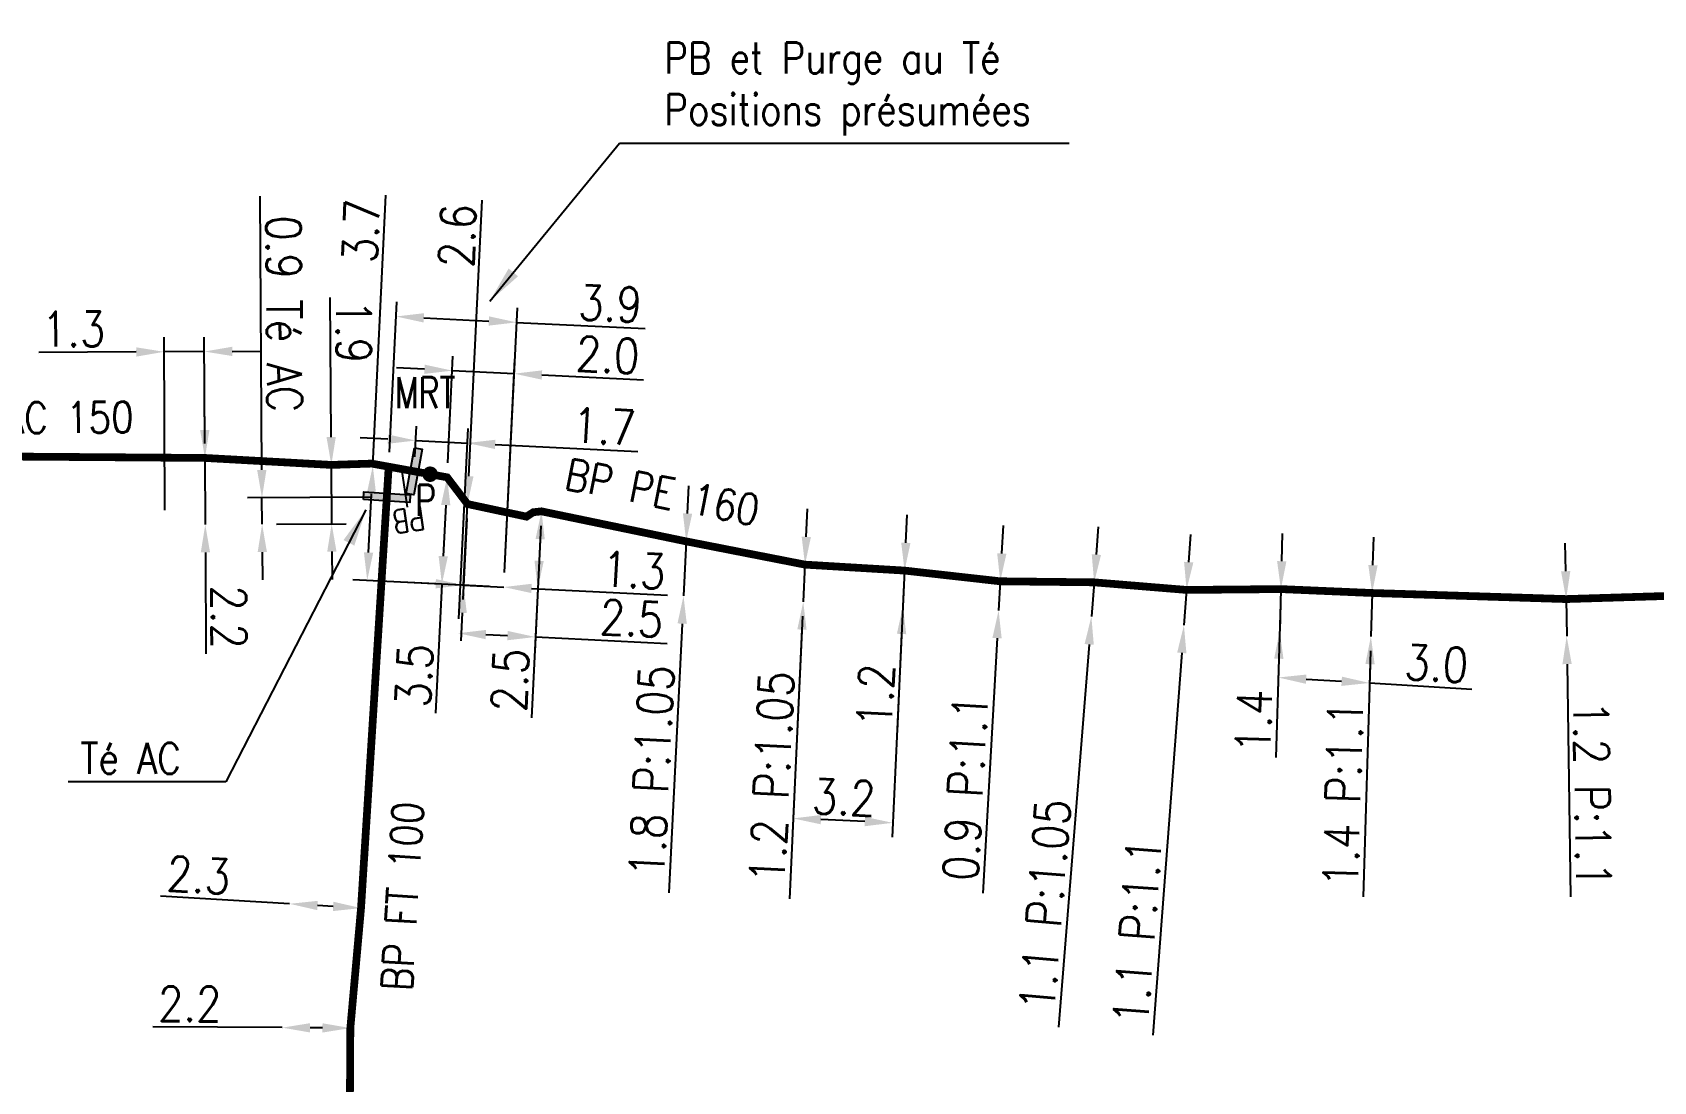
# Model space of a CAD drawing. Header units: millimetres. Extents: x 185000 to 186000, y 127990 to 129010.
# Drawn here: x 185139 to 185191.4, y 128191.5 to 128225.4 of the extents above; entities that cross this region are included whole.
import ezdxf
from ezdxf.enums import TextEntityAlignment as Align

# ---------------------------------------------------------------- set-up
doc = ezdxf.new("R2010")
doc.units = ezdxf.units.MM
doc.header["$PDMODE"] = 34
for name, pattern in [('L_25_AP', [2000, 1000, 1000]), ('L_25_FT', [2000, 1000, 1000]), ('L_25_PE', [2000, 1000, 1000])]:
    doc.linetypes.add(name, pattern=pattern)
doc.layers.get('0').update_dxf_attribs({"linetype": 'CONTINUOUS'})
doc.layers.get('DEFPOINTS').update_dxf_attribs({"linetype": 'CONTINUOUS'})
for name, color, linetype in [('L_150', 1, 'CONTINUOUS'), ('L_300', 7, 'CONTINUOUS'), ('L_340', 7, 'CONTINUOUS')]:
    doc.layers.add(name, color=color, linetype=linetype)
doc.styles.add('G_ROMANS', font='ROMANS.SHX', dxfattribs={"width": 0.75})
doc.styles.get("Standard").update_dxf_attribs({"font": 'romans.shx', "width": 0.85})
doc.dimstyles.get("Standard").update_dxf_attribs({"dimtxt": 1.5, "dimasz": 1.2, "dimexe": 0.625, "dimexo": 0.625, "dimgap": 0.25, "dimtad": 1, "dimdec": 1, "dimzin": 0, "dimdsep": 46, "dimtxsty": 'Standard', "dimcen": -0.5, "dimadec": 0, "dimazin": 0, "dimtfac": 1, "dimtdec": 1, "dimtmove": 0, "dimatfit": 3, "dimfxl": 0, "dimtolj": 1, "dimtzin": 0, "dimarcsym": 0})

# ---------------------------------------------------------------- blocks, each defined once
blk = doc.blocks.new('*D2163')
at = {"layer": 'DEFPOINTS', "color": 0, "linetype": 'Continuous', "transparency": 16777216}
for p in [(185147.07, 128193.249), (185147.07, 128193.249), (185149.27, 128193.236)]:
    blk.add_point(p, dxfattribs=at)
at = {"layer": 'L_150', "color": 0, "linetype": 'Continuous', "lineweight": -2, "transparency": 16777216}
for p, q in [((185147.07, 128193.249), (185142.891, 128193.273)), ((185148.37, 128193.241), (185147.97, 128193.244))]:
    blk.add_line(p, q, dxfattribs=at)
at = {"layer": 'L_150', "color": 0, "linetype": 'Continuous', "transparency": 16777216}
for points in [[(185147.971, 128193.394), (185147.969, 128193.094), (185147.07, 128193.249)], [(185148.371, 128193.391), (185148.369, 128193.091), (185149.27, 128193.236)]]:
    blk.add_solid(points, dxfattribs=at)
at = {"layer": 'L_150', "color": 0, "linetype": 'Continuous', "transparency": 16777216, "insert": (185144.085, 128194.016), "char_height": 1.125, "attachment_point": 5, "rotation": 359.6677}
blk.add_mtext('\\A1;2.2', dxfattribs=at)
blk = doc.blocks.new('*D2164')
at = {"layer": 'DEFPOINTS', "color": 0, "linetype": 'Continuous', "transparency": 16777216}
for p in [(185147.309, 128197.247), (185147.309, 128197.247), (185149.615, 128197.109)]:
    blk.add_point(p, dxfattribs=at)
at = {"layer": 'L_150', "color": 0, "linetype": 'Continuous', "lineweight": -2, "transparency": 16777216}
for p, q in [((185147.309, 128197.247), (185143.138, 128197.496)), ((185148.716, 128197.163), (185148.207, 128197.193))]:
    blk.add_line(p, q, dxfattribs=at)
at = {"layer": 'L_150', "color": 0, "linetype": 'Continuous', "transparency": 16777216}
for points in [[(185148.216, 128197.343), (185148.198, 128197.044), (185147.309, 128197.247)], [(185148.725, 128197.313), (185148.708, 128197.013), (185149.615, 128197.109)]]:
    blk.add_solid(points, dxfattribs=at)
at = {"layer": 'L_150', "color": 0, "linetype": 'Continuous', "transparency": 16777216, "insert": (185144.37, 128198.174), "char_height": 1.125, "attachment_point": 5, "rotation": 356.5774}
blk.add_mtext('\\A1;2.3', dxfattribs=at)
blk = doc.blocks.new('*D2191')
at = {"layer": 'DEFPOINTS', "color": 0, "linetype": 'Continuous', "transparency": 16777216}
for p in [(185143.257, 128215.068), (185144.574, 128211.641), (185143.285, 128209.483)]:
    blk.add_point(p, dxfattribs=at)
at = {"layer": 'L_150', "color": 0, "linetype": 'Continuous', "lineweight": -2, "transparency": 16777216}
for p, q in [((185143.283, 128209.952), (185143.254, 128215.537)), ((185144.572, 128212.109), (185144.554, 128215.545)), ((185142.357, 128215.062), (185139.215, 128215.043)), ((185144.556, 128215.076), (185143.257, 128215.068)), ((185145.456, 128215.081), (185146.356, 128215.087))]:
    blk.add_line(p, q, dxfattribs=at)
at = {"layer": 'L_150', "color": 0, "linetype": 'Continuous', "transparency": 16777216}
for points in [[(185142.356, 128215.212), (185142.357, 128214.912), (185143.257, 128215.068)], [(185145.456, 128215.231), (185145.457, 128214.931), (185144.556, 128215.076)]]:
    blk.add_solid(points, dxfattribs=at)
at = {"layer": 'L_150', "color": 0, "linetype": 'Continuous', "transparency": 16777216, "insert": (185140.331, 128215.8), "char_height": 1.125, "attachment_point": 5, "rotation": 0.3516}
blk.add_mtext('\\A1;1.3', dxfattribs=at)
blk = doc.blocks.new('*D2192')
at = {"layer": 'DEFPOINTS', "color": 0, "linetype": 'Continuous', "transparency": 16777216}
for p in [(185144.574, 128211.641), (185144.585, 128209.491), (185144.585, 128209.491)]:
    blk.add_point(p, dxfattribs=at)
at = {"layer": 'L_150', "color": 0, "linetype": 'Continuous', "lineweight": -2, "transparency": 16777216}
for p, q in [((185144.569, 128212.541), (185144.565, 128213.441)), ((185144.574, 128211.641), (185144.585, 128209.491)), ((185144.59, 128208.591), (185144.607, 128205.312))]:
    blk.add_line(p, q, dxfattribs=at)
at = {"layer": 'L_150', "color": 0, "linetype": 'Continuous', "transparency": 16777216}
for points in [[(185144.719, 128212.542), (185144.419, 128212.54), (185144.574, 128211.641)], [(185144.74, 128208.592), (185144.44, 128208.59), (185144.585, 128209.491)]]:
    blk.add_solid(points, dxfattribs=at)
at = {"layer": 'L_150', "color": 0, "linetype": 'Continuous', "transparency": 16777216, "insert": (185145.35, 128206.505), "char_height": 1.125, "attachment_point": 5, "rotation": 270.2938}
blk.add_mtext('\\A1;2.2', dxfattribs=at)
blk = doc.blocks.new('*D2194')
at = {"layer": 'DEFPOINTS', "color": 0, "linetype": 'Continuous', "transparency": 16777216}
for p in [(185148.656, 128211.416), (185146.421, 128209.502), (185148.667, 128209.516)]:
    blk.add_point(p, dxfattribs=at)
at = {"layer": 'L_150', "color": 0, "linetype": 'Continuous', "lineweight": -2, "transparency": 16777216}
for p, q in [((185148.65, 128212.316), (185148.622, 128216.816)), ((185148.667, 128209.516), (185148.656, 128211.416)), ((185146.89, 128209.505), (185149.136, 128209.519)), ((185148.673, 128208.616), (185148.678, 128207.716))]:
    blk.add_line(p, q, dxfattribs=at)
at = {"layer": 'L_150', "color": 0, "linetype": 'Continuous', "transparency": 16777216}
for points in [[(185148.8, 128212.317), (185148.5, 128212.315), (185148.656, 128211.416)], [(185148.823, 128208.617), (185148.523, 128208.615), (185148.667, 128209.516)]]:
    blk.add_solid(points, dxfattribs=at)
at = {"layer": 'L_150', "color": 0, "linetype": 'Continuous', "transparency": 16777216, "insert": (185149.379, 128215.722), "char_height": 1.125, "attachment_point": 5, "rotation": 270.3516}
blk.add_mtext('\\A1;1.9', dxfattribs=at)
blk = doc.blocks.new('*D2195')
at = {"layer": 'DEFPOINTS', "color": 0, "linetype": 'Continuous', "transparency": 16777216}
for p in [(185153.053, 128210.153), (185154.223, 128207.473), (185154.223, 128207.473)]:
    blk.add_point(p, dxfattribs=at)
at = {"layer": 'L_150', "color": 0, "linetype": 'Continuous', "lineweight": -2, "transparency": 16777216}
for p, q in [((185153.03, 128209.685), (185152.902, 128207.068)), ((185152.026, 128207.58), (185151.127, 128207.624)), ((185152.925, 128207.536), (185154.223, 128207.473)), ((185155.122, 128207.429), (185159.51, 128207.215))]:
    blk.add_line(p, q, dxfattribs=at)
at = {"layer": 'L_150', "color": 0, "linetype": 'Continuous', "transparency": 16777216}
for points in [[(185152.033, 128207.73), (185152.019, 128207.43), (185152.925, 128207.536)], [(185155.13, 128207.579), (185155.115, 128207.279), (185154.223, 128207.473)]]:
    blk.add_solid(points, dxfattribs=at)
at = {"layer": 'L_150', "color": 0, "linetype": 'Continuous', "transparency": 16777216, "insert": (185158.427, 128208.019), "char_height": 1.125, "attachment_point": 5, "rotation": 357.2097}
blk.add_mtext('\\A1;1.3', dxfattribs=at)
blk = doc.blocks.new('*D2196')
at = {"layer": 'DEFPOINTS', "color": 0, "linetype": 'Continuous', "transparency": 16777216}
for p in [(185153.053, 128210.153), (185152.925, 128207.536), (185154.223, 128207.473)]:
    blk.add_point(p, dxfattribs=at)
at = {"layer": 'L_150', "color": 0, "linetype": 'Continuous', "lineweight": -2, "transparency": 16777216}
for p, q in [((185153.096, 128211.052), (185153.531, 128219.966)), ((185152.925, 128207.536), (185153.053, 128210.153)), ((185153.755, 128207.496), (185152.457, 128207.559)), ((185152.881, 128206.637), (185152.837, 128205.739))]:
    blk.add_line(p, q, dxfattribs=at)
at = {"layer": 'L_150', "color": 0, "linetype": 'Continuous', "transparency": 16777216}
for points in [[(185152.947, 128211.06), (185153.246, 128211.045), (185153.053, 128210.153)], [(185152.731, 128206.645), (185153.031, 128206.63), (185152.925, 128207.536)]]:
    blk.add_solid(points, dxfattribs=at)
at = {"layer": 'L_150', "color": 0, "linetype": 'Continuous', "transparency": 16777216, "insert": (185152.724, 128218.815), "char_height": 1.125, "attachment_point": 5, "rotation": 87.2097}
blk.add_mtext('\\A1;2.6', dxfattribs=at)
blk = doc.blocks.new('*D2197')
at = {"layer": 'DEFPOINTS', "color": 0, "linetype": 'Continuous', "transparency": 16777216}
for p in [(185155.443, 128209.917), (185152.749, 128205.983), (185152.749, 128205.983)]:
    blk.add_point(p, dxfattribs=at)
at = {"layer": 'L_150', "color": 0, "linetype": 'Continuous', "lineweight": -2, "transparency": 16777216}
for p, q in [((185155.421, 128209.448), (185155.223, 128205.393)), ((185153.648, 128205.939), (185154.347, 128205.905)), ((185155.246, 128205.861), (185159.503, 128205.654))]:
    blk.add_line(p, q, dxfattribs=at)
at = {"layer": 'L_150', "color": 0, "linetype": 'Continuous', "transparency": 16777216}
for points in [[(185153.655, 128206.089), (185153.64, 128205.789), (185152.749, 128205.983)], [(185154.354, 128206.055), (185154.34, 128205.755), (185155.246, 128205.861)]]:
    blk.add_solid(points, dxfattribs=at)
at = {"layer": 'L_150', "color": 0, "linetype": 'Continuous', "transparency": 16777216, "insert": (185158.351, 128206.461), "char_height": 1.125, "attachment_point": 5, "rotation": 357.2097}
blk.add_mtext('\\A1;2.5', dxfattribs=at)
blk = doc.blocks.new('*D2198')
at = {"layer": 'DEFPOINTS', "color": 0, "linetype": 'Continuous', "transparency": 16777216}
for p in [(185155.443, 128209.917), (185155.322, 128207.42), (185155.322, 128207.42)]:
    blk.add_point(p, dxfattribs=at)
at = {"layer": 'L_150', "color": 0, "linetype": 'Continuous', "lineweight": -2, "transparency": 16777216}
for p, q in [((185155.4, 128209.018), (185155.366, 128208.319)), ((185155.322, 128207.42), (185155.118, 128203.246))]:
    blk.add_line(p, q, dxfattribs=at)
at = {"layer": 'L_150', "color": 0, "linetype": 'Continuous', "transparency": 16777216}
for points in [[(185155.25, 128209.025), (185155.549, 128209.01), (185155.443, 128209.917)], [(185155.216, 128208.326), (185155.515, 128208.311), (185155.322, 128207.42)]]:
    blk.add_solid(points, dxfattribs=at)
at = {"layer": 'L_150', "color": 0, "linetype": 'Continuous', "transparency": 16777216, "insert": (185154.427, 128204.47), "char_height": 1.125, "attachment_point": 5, "rotation": 87.2097}
blk.add_mtext('\\A1;2.5', dxfattribs=at)
blk = doc.blocks.new('*D2199')
at = {"layer": 'DEFPOINTS', "color": 0, "linetype": 'Continuous', "transparency": 16777216}
for p in [(185160.114, 128208.948), (185160.028, 128207.19), (185160.028, 128207.19)]:
    blk.add_point(p, dxfattribs=at)
at = {"layer": 'L_150', "color": 0, "linetype": 'Continuous', "lineweight": -2, "transparency": 16777216}
for p, q in [((185160.159, 128209.847), (185160.203, 128210.746)), ((185160.114, 128208.948), (185160.028, 128207.19)), ((185159.984, 128206.291), (185159.556, 128197.604))]:
    blk.add_line(p, q, dxfattribs=at)
at = {"layer": 'L_150', "color": 0, "linetype": 'Continuous', "transparency": 16777216}
for points in [[(185160.009, 128209.854), (185160.308, 128209.84), (185160.114, 128208.948)], [(185159.834, 128206.299), (185160.134, 128206.284), (185160.028, 128207.19)]]:
    blk.add_solid(points, dxfattribs=at)
at = {"layer": 'L_150', "color": 0, "linetype": 'Continuous', "transparency": 16777216, "insert": (185158.999, 128201.535), "char_height": 1.125, "attachment_point": 5, "rotation": 87.1834}
blk.add_mtext('\\A1;1.8 P:1.05', dxfattribs=at)
blk = doc.blocks.new('*D2200')
at = {"layer": 'DEFPOINTS', "color": 0, "linetype": 'Continuous', "transparency": 16777216}
for p in [(185154.559, 128214.362), (185152.394, 128211.016), (185154.223, 128207.473)]:
    blk.add_point(p, dxfattribs=at)
at = {"layer": 'L_150', "color": 0, "linetype": 'Continuous', "lineweight": -2, "transparency": 16777216}
for p, q in [((185152.417, 128211.485), (185152.584, 128214.928)), ((185154.246, 128207.941), (185154.582, 128214.831)), ((185151.663, 128214.504), (185150.764, 128214.547)), ((185152.562, 128214.46), (185154.559, 128214.362)), ((185155.458, 128214.319), (185158.733, 128214.159))]:
    blk.add_line(p, q, dxfattribs=at)
at = {"layer": 'L_150', "color": 0, "linetype": 'Continuous', "transparency": 16777216}
for points in [[(185151.67, 128214.653), (185151.655, 128214.354), (185152.562, 128214.46)], [(185155.465, 128214.468), (185155.451, 128214.169), (185154.559, 128214.362)]]:
    blk.add_solid(points, dxfattribs=at)
at = {"layer": 'L_150', "color": 0, "linetype": 'Continuous', "transparency": 16777216, "insert": (185157.581, 128214.966), "char_height": 1.125, "attachment_point": 5, "rotation": 357.2097}
blk.add_mtext('\\A1;2.0', dxfattribs=at)
blk = doc.blocks.new('*D2201')
at = {"layer": 'DEFPOINTS', "color": 0, "linetype": 'Continuous', "transparency": 16777216}
for p in [(185152.394, 128211.016), (185152.226, 128207.57), (185154.223, 128207.473)]:
    blk.add_point(p, dxfattribs=at)
at = {"layer": 'L_150', "color": 0, "linetype": 'Continuous', "lineweight": -2, "transparency": 16777216}
for p, q in [((185152.35, 128210.117), (185152.27, 128208.469)), ((185153.755, 128207.496), (185151.758, 128207.593)), ((185152.226, 128207.57), (185152.022, 128203.397))]:
    blk.add_line(p, q, dxfattribs=at)
at = {"layer": 'L_150', "color": 0, "linetype": 'Continuous', "transparency": 16777216}
for points in [[(185152.2, 128210.125), (185152.5, 128210.11), (185152.394, 128211.016)], [(185152.12, 128208.477), (185152.419, 128208.462), (185152.226, 128207.57)]]:
    blk.add_solid(points, dxfattribs=at)
at = {"layer": 'L_150', "color": 0, "linetype": 'Continuous', "transparency": 16777216, "insert": (185151.331, 128204.621), "char_height": 1.125, "attachment_point": 5, "rotation": 87.2097}
blk.add_mtext('\\A1;3.5', dxfattribs=at)
blk = doc.blocks.new('*D2202')
at = {"layer": 'DEFPOINTS', "color": 0, "linetype": 'Continuous', "transparency": 16777216}
for p in [(185154.64, 128216.018), (185150.508, 128211.359), (185154.223, 128207.473)]:
    blk.add_point(p, dxfattribs=at)
at = {"layer": 'L_150', "color": 0, "linetype": 'Continuous', "lineweight": -2, "transparency": 16777216}
for p, q in [((185150.531, 128211.827), (185150.767, 128216.676)), ((185154.246, 128207.941), (185154.663, 128216.486)), ((185151.643, 128216.164), (185153.741, 128216.062)), ((185154.64, 128216.018), (185158.791, 128215.816))]:
    blk.add_line(p, q, dxfattribs=at)
at = {"layer": 'L_150', "color": 0, "linetype": 'Continuous', "transparency": 16777216}
for points in [[(185151.651, 128216.314), (185151.636, 128216.014), (185150.745, 128216.208)], [(185153.748, 128216.212), (185153.734, 128215.912), (185154.64, 128216.018)]]:
    blk.add_solid(points, dxfattribs=at)
at = {"layer": 'L_150', "color": 0, "linetype": 'Continuous', "transparency": 16777216, "insert": (185157.662, 128216.622), "char_height": 1.125, "attachment_point": 5, "rotation": 357.2097}
blk.add_mtext('\\A1;3.9', dxfattribs=at)
blk = doc.blocks.new('*D2203')
at = {"layer": 'DEFPOINTS', "color": 0, "linetype": 'Continuous', "transparency": 16777216}
for p in [(185150.508, 128211.359), (185149.814, 128207.688), (185154.223, 128207.473)]:
    blk.add_point(p, dxfattribs=at)
at = {"layer": 'L_150', "color": 0, "linetype": 'Continuous', "lineweight": -2, "transparency": 16777216}
for p, q in [((185149.995, 128211.384), (185150.42, 128220.119)), ((185150.04, 128211.381), (185149.526, 128211.406)), ((185149.858, 128208.587), (185149.951, 128210.485)), ((185153.755, 128207.496), (185149.346, 128207.711))]:
    blk.add_line(p, q, dxfattribs=at)
at = {"layer": 'L_150', "color": 0, "linetype": 'Continuous', "transparency": 16777216}
for points in [[(185149.801, 128210.492), (185150.101, 128210.477), (185149.995, 128211.384)], [(185149.708, 128208.594), (185150.008, 128208.58), (185149.814, 128207.688)]]:
    blk.add_solid(points, dxfattribs=at)
at = {"layer": 'L_150', "color": 0, "linetype": 'Continuous', "transparency": 16777216, "insert": (185149.613, 128218.967), "char_height": 1.125, "attachment_point": 5, "rotation": 87.2097}
blk.add_mtext('\\A1;3.7', dxfattribs=at)
blk = doc.blocks.new('*D2204')
at = {"layer": 'DEFPOINTS', "color": 0, "linetype": 'Continuous', "transparency": 16777216}
for p in [(185153.048, 128212.123), (185151.331, 128211.209), (185152.749, 128205.983)]:
    blk.add_point(p, dxfattribs=at)
at = {"layer": 'L_340', "color": 0, "linetype": 'Continuous', "lineweight": -2, "transparency": 16777216}
for p, q in [((185151.354, 128211.677), (185151.403, 128212.672)), ((185152.772, 128206.451), (185153.071, 128212.591)), ((185150.481, 128212.248), (185149.582, 128212.292)), ((185151.38, 128212.204), (185153.048, 128212.123)), ((185153.947, 128212.079), (185158.552, 128211.854))]:
    blk.add_line(p, q, dxfattribs=at)
at = {"layer": 'L_340', "color": 0, "linetype": 'Continuous', "transparency": 16777216}
for points in [[(185150.488, 128212.398), (185150.474, 128212.098), (185151.38, 128212.204)], [(185153.954, 128212.229), (185153.94, 128211.929), (185153.048, 128212.123)]]:
    blk.add_solid(points, dxfattribs=at)
at = {"layer": 'L_340', "color": 0, "linetype": 'Continuous', "transparency": 16777216, "insert": (185157.469, 128212.658), "char_height": 1.125, "attachment_point": 5, "rotation": 357.2097}
blk.add_mtext('\\A1;1.7', dxfattribs=at)
blk = doc.blocks.new('*D2205')
at = {"layer": 'DEFPOINTS', "color": 0, "linetype": 'Continuous', "transparency": 16777216}
for p in [(185150.447, 128210.377), (185146.421, 128209.502), (185146.421, 128209.502)]:
    blk.add_point(p, dxfattribs=at)
at = {"layer": 'L_340', "color": 0, "linetype": 'Continuous', "lineweight": -2, "transparency": 16777216}
for p, q in [((185146.41, 128211.252), (185146.356, 128220.097)), ((185149.978, 128210.374), (185145.947, 128210.349)), ((185146.421, 128209.502), (185146.416, 128210.352)), ((185146.427, 128208.602), (185146.432, 128207.702))]:
    blk.add_line(p, q, dxfattribs=at)
at = {"layer": 'L_340', "color": 0, "linetype": 'Continuous', "transparency": 16777216}
for points in [[(185146.56, 128211.253), (185146.26, 128211.251), (185146.416, 128210.352)], [(185146.577, 128208.603), (185146.277, 128208.601), (185146.421, 128209.502)]]:
    blk.add_solid(points, dxfattribs=at)
at = {"layer": 'L_340', "color": 0, "linetype": 'Continuous', "transparency": 16777216, "insert": (185147.13, 128216.294), "char_height": 1.125, "attachment_point": 5, "rotation": 270.3516}
blk.add_mtext('\\A1;0.9 Té AC', dxfattribs=at)
blk = doc.blocks.new('L_340_19')
at = {"linetype": 'Continuous'}
blk.add_hatch(color=0, dxfattribs=at).paths.add_polyline_path([(0.125, 0.75), (-0.125, 0.75), (-0.125, -0.75), (0.125, -0.75)])
at = {"color": 0, "linetype": 'Continuous'}
blk.add_lwpolyline([(-0.125, 0.75), (0.125, 0.75), (0.125, -0.75), (-0.125, -0.75)], close=True, dxfattribs=at)
at = {"color": 0, "linetype": 'Continuous', "width": 0.75}
for tag, height, flags, p in [('TR', 1, 8, (0, 1.981)), ('DEF_LEG', 1.2, 3, (0, -5)), ('DEF_COUP', 1.2, 3, (0, -7.5)), ('DEF_TYPE', 1.2, 3, (0, -10))]:
    blk.add_attdef(tag, text='', height=height, dxfattribs=dict(at, flags=flags)).set_placement(p, align=Align.MIDDLE)
blk = doc.blocks.new('L_340_17')
at = {"linetype": 'Continuous'}
blk.add_hatch(color=0, dxfattribs=at).paths.add_polyline_path([(0.125, 0.75), (-0.125, 0.75), (-0.125, -0.75), (0.125, -0.75)])
at = {"color": 0, "linetype": 'Continuous'}
blk.add_lwpolyline([(-0.125, 0.75), (0.125, 0.75), (0.125, -0.75), (-0.125, -0.75)], close=True, dxfattribs=at)
at = {"color": 0, "linetype": 'Continuous', "width": 0.75}
for tag, height, flags, p in [('MRT', 1, 8, (0, 1.884)), ('DEF_LEG', 1.2, 3, (0, -5)), ('DEF_COUP', 1.2, 3, (0, -7.5)), ('DEF_TYPE', 1.2, 3, (0, -10))]:
    blk.add_attdef(tag, text='', height=height, dxfattribs=dict(at, flags=flags)).set_placement(p, align=Align.MIDDLE)
blk = doc.blocks.new('*D2206')
at = {"layer": 'DEFPOINTS', "color": 0, "linetype": 'Continuous', "transparency": 16777216}
for p in [(185163.951, 128208.197), (185163.895, 128206.998), (185163.895, 128206.998)]:
    blk.add_point(p, dxfattribs=at)
at = {"layer": 'L_150', "color": 0, "linetype": 'Continuous', "lineweight": -2, "transparency": 16777216}
for p, q in [((185163.993, 128209.096), (185164.035, 128209.995)), ((185163.951, 128208.197), (185163.895, 128206.998)), ((185163.853, 128206.099), (185163.446, 128197.411))]:
    blk.add_line(p, q, dxfattribs=at)
at = {"layer": 'L_150', "color": 0, "linetype": 'Continuous', "transparency": 16777216}
for points in [[(185163.844, 128209.103), (185164.143, 128209.089), (185163.951, 128208.197)], [(185163.703, 128206.106), (185164.003, 128206.092), (185163.895, 128206.998)]]:
    blk.add_solid(points, dxfattribs=at)
at = {"layer": 'L_150', "color": 0, "linetype": 'Continuous', "transparency": 16777216, "insert": (185162.88, 128201.341), "char_height": 1.125, "attachment_point": 5, "rotation": 87.3196}
blk.add_mtext('\\A1;1.2 P:1.05', dxfattribs=at)
blk = doc.blocks.new('*D2207')
at = {"layer": 'DEFPOINTS', "color": 0, "linetype": 'Continuous', "transparency": 16777216}
for p in [(185167.166, 128208.005), (185163.895, 128206.998), (185163.568, 128200.004)]:
    blk.add_point(p, dxfattribs=at)
at = {"layer": 'L_150', "color": 0, "linetype": 'Continuous', "lineweight": -2, "transparency": 16777216}
for p, q in [((185167.144, 128207.537), (185166.763, 128199.394)), ((185163.873, 128206.53), (185163.546, 128199.535)), ((185165.886, 128199.902), (185164.467, 128199.964))]:
    blk.add_line(p, q, dxfattribs=at)
at = {"layer": 'L_150', "color": 0, "linetype": 'Continuous', "transparency": 16777216}
for points in [[(185164.473, 128200.114), (185164.46, 128199.814), (185163.568, 128200.004)], [(185165.892, 128200.052), (185165.879, 128199.752), (185166.785, 128199.862)]]:
    blk.add_solid(points, dxfattribs=at)
at = {"layer": 'L_150', "color": 0, "linetype": 'Continuous', "transparency": 16777216, "insert": (185165.209, 128200.682), "char_height": 1.125, "attachment_point": 5, "rotation": 357.4821}
blk.add_mtext('\\A1;3.2', dxfattribs=at)
blk = doc.blocks.new('*D2208')
at = {"layer": 'DEFPOINTS', "color": 0, "linetype": 'Continuous', "transparency": 16777216}
for p in [(185167.166, 128208.005), (185167.112, 128206.857), (185167.112, 128206.857)]:
    blk.add_point(p, dxfattribs=at)
at = {"layer": 'L_150', "color": 0, "linetype": 'Continuous', "lineweight": -2, "transparency": 16777216}
for p, q in [((185167.208, 128208.904), (185167.25, 128209.803)), ((185167.166, 128208.005), (185167.112, 128206.857)), ((185167.07, 128205.958), (185166.923, 128202.819))]:
    blk.add_line(p, q, dxfattribs=at)
at = {"layer": 'L_150', "color": 0, "linetype": 'Continuous', "transparency": 16777216}
for points in [[(185167.058, 128208.911), (185167.358, 128208.897), (185167.166, 128208.005)], [(185166.92, 128205.965), (185167.22, 128205.951), (185167.112, 128206.857)]]:
    blk.add_solid(points, dxfattribs=at)
at = {"layer": 'L_150', "color": 0, "linetype": 'Continuous', "transparency": 16777216, "insert": (185166.226, 128203.974), "char_height": 1.125, "attachment_point": 5, "rotation": 87.3196}
blk.add_mtext('\\A1;1.2', dxfattribs=at)
blk = doc.blocks.new('*D2209')
at = {"layer": 'DEFPOINTS', "color": 0, "linetype": 'Continuous', "transparency": 16777216}
for p in [(185170.256, 128207.659), (185170.203, 128206.721), (185170.203, 128206.721)]:
    blk.add_point(p, dxfattribs=at)
at = {"layer": 'L_150', "color": 0, "linetype": 'Continuous', "lineweight": -2, "transparency": 16777216}
for p, q in [((185170.306, 128208.558), (185170.356, 128209.457)), ((185170.256, 128207.659), (185170.203, 128206.721)), ((185170.153, 128205.822), (185169.695, 128197.588))]:
    blk.add_line(p, q, dxfattribs=at)
at = {"layer": 'L_150', "color": 0, "linetype": 'Continuous', "transparency": 16777216}
for points in [[(185170.156, 128208.566), (185170.456, 128208.55), (185170.256, 128207.659)], [(185170.004, 128205.831), (185170.303, 128205.814), (185170.203, 128206.721)]]:
    blk.add_solid(points, dxfattribs=at)
at = {"layer": 'L_150', "color": 0, "linetype": 'Continuous', "transparency": 16777216, "insert": (185169.133, 128200.999), "char_height": 1.125, "attachment_point": 5, "rotation": 86.8115}
blk.add_mtext('\\A1;0.9 P:1.1', dxfattribs=at)
blk = doc.blocks.new('*D2210')
at = {"layer": 'DEFPOINTS', "color": 0, "linetype": 'Continuous', "transparency": 16777216}
for p in [(185173.288, 128207.625), (185173.199, 128206.519), (185173.199, 128206.519)]:
    blk.add_point(p, dxfattribs=at)
at = {"layer": 'L_150', "color": 0, "linetype": 'Continuous', "lineweight": -2, "transparency": 16777216}
for p, q in [((185173.359, 128208.522), (185173.431, 128209.419)), ((185173.288, 128207.625), (185173.199, 128206.519)), ((185173.128, 128205.622), (185172.141, 128193.267))]:
    blk.add_line(p, q, dxfattribs=at)
at = {"layer": 'L_150', "color": 0, "linetype": 'Continuous', "transparency": 16777216}
for points in [[(185173.21, 128208.534), (185173.509, 128208.51), (185173.288, 128207.625)], [(185172.978, 128205.633), (185173.277, 128205.61), (185173.199, 128206.519)]]:
    blk.add_solid(points, dxfattribs=at)
at = {"layer": 'L_150', "color": 0, "linetype": 'Continuous', "transparency": 16777216, "insert": (185171.704, 128197.213), "char_height": 1.125, "attachment_point": 5, "rotation": 85.4334}
blk.add_mtext('\\A1;1.1 P:1.05', dxfattribs=at)
blk = doc.blocks.new('*D2211')
at = {"layer": 'DEFPOINTS', "color": 0, "linetype": 'Continuous', "transparency": 16777216}
for p in [(185176.273, 128207.38), (185176.187, 128206.243), (185176.187, 128206.243)]:
    blk.add_point(p, dxfattribs=at)
at = {"layer": 'L_150', "color": 0, "linetype": 'Continuous', "lineweight": -2, "transparency": 16777216}
for p, q in [((185176.341, 128208.277), (185176.41, 128209.174)), ((185176.273, 128207.38), (185176.187, 128206.243)), ((185176.118, 128205.346), (185175.18, 128193.005))]:
    blk.add_line(p, q, dxfattribs=at)
at = {"layer": 'L_150', "color": 0, "linetype": 'Continuous', "transparency": 16777216}
for points in [[(185176.192, 128208.288), (185176.491, 128208.266), (185176.273, 128207.38)], [(185175.969, 128205.357), (185176.268, 128205.334), (185176.187, 128206.243)]]:
    blk.add_solid(points, dxfattribs=at)
at = {"layer": 'L_150', "color": 0, "linetype": 'Continuous', "transparency": 16777216, "insert": (185174.683, 128196.359), "char_height": 1.125, "attachment_point": 5, "rotation": 85.6502}
blk.add_mtext('\\A1;1.1 P:1.1', dxfattribs=at)
blk = doc.blocks.new('*D2212')
at = {"layer": 'DEFPOINTS', "color": 0, "linetype": 'Continuous', "transparency": 16777216}
for p in [(185179.319, 128207.407), (185182.224, 128205.882), (185182.179, 128204.377)]:
    blk.add_point(p, dxfattribs=at)
at = {"layer": 'L_150', "color": 0, "linetype": 'Continuous', "lineweight": -2, "transparency": 16777216}
for p, q in [((185179.305, 128206.938), (185179.221, 128204.085)), ((185182.21, 128205.413), (185182.165, 128203.908)), ((185180.133, 128204.5), (185181.281, 128204.431)), ((185182.179, 128204.377), (185185.483, 128204.179))]:
    blk.add_line(p, q, dxfattribs=at)
at = {"layer": 'L_150', "color": 0, "linetype": 'Continuous', "transparency": 16777216}
for points in [[(185180.142, 128204.649), (185180.124, 128204.35), (185179.234, 128204.553)], [(185181.29, 128204.581), (185181.272, 128204.281), (185182.179, 128204.377)]]:
    blk.add_solid(points, dxfattribs=at)
at = {"layer": 'L_150', "color": 0, "linetype": 'Continuous', "transparency": 16777216, "insert": (185184.341, 128204.999), "char_height": 1.125, "attachment_point": 5, "rotation": 356.5745}
blk.add_mtext('\\A1;3.0', dxfattribs=at)
blk = doc.blocks.new('*D2213')
at = {"layer": 'DEFPOINTS', "color": 0, "linetype": 'Continuous', "transparency": 16777216}
for p in [(185179.319, 128207.407), (185179.279, 128206.058), (185179.279, 128206.058)]:
    blk.add_point(p, dxfattribs=at)
at = {"layer": 'L_150', "color": 0, "linetype": 'Continuous', "lineweight": -2, "transparency": 16777216}
for p, q in [((185179.346, 128208.307), (185179.372, 128209.206)), ((185179.319, 128207.407), (185179.279, 128206.058)), ((185179.252, 128205.158), (185179.158, 128201.972))]:
    blk.add_line(p, q, dxfattribs=at)
at = {"layer": 'L_150', "color": 0, "linetype": 'Continuous', "transparency": 16777216}
for points in [[(185179.196, 128208.311), (185179.496, 128208.302), (185179.319, 128207.407)], [(185179.102, 128205.163), (185179.402, 128205.154), (185179.279, 128206.058)]]:
    blk.add_solid(points, dxfattribs=at)
at = {"layer": 'L_150', "color": 0, "linetype": 'Continuous', "transparency": 16777216, "insert": (185178.442, 128203.138), "char_height": 1.125, "attachment_point": 5, "rotation": 88.3037}
blk.add_mtext('\\A1;1.4', dxfattribs=at)
blk = doc.blocks.new('*D2214')
at = {"layer": 'DEFPOINTS', "color": 0, "linetype": 'Continuous', "transparency": 16777216}
for p in [(185182.265, 128207.281), (185182.224, 128205.882), (185182.224, 128205.882)]:
    blk.add_point(p, dxfattribs=at)
at = {"layer": 'L_150', "color": 0, "linetype": 'Continuous', "lineweight": -2, "transparency": 16777216}
for p, q in [((185182.292, 128208.181), (185182.318, 128209.08)), ((185182.265, 128207.281), (185182.224, 128205.882)), ((185182.197, 128204.982), (185181.975, 128197.472))]:
    blk.add_line(p, q, dxfattribs=at)
at = {"layer": 'L_150', "color": 0, "linetype": 'Continuous', "transparency": 16777216}
for points in [[(185182.142, 128208.185), (185182.442, 128208.176), (185182.265, 128207.281)], [(185182.047, 128204.986), (185182.347, 128204.978), (185182.224, 128205.882)]]:
    blk.add_solid(points, dxfattribs=at)
at = {"layer": 'L_150', "color": 0, "linetype": 'Continuous', "transparency": 16777216, "insert": (185181.323, 128200.799), "char_height": 1.125, "attachment_point": 5, "rotation": 88.3037}
blk.add_mtext('\\A1;1.4 P:1.1', dxfattribs=at)
blk = doc.blocks.new('*D2215')
at = {"layer": 'DEFPOINTS', "color": 0, "linetype": 'Continuous', "transparency": 16777216}
for p in [(185188.529, 128207.085), (185188.547, 128205.885), (185188.547, 128205.885)]:
    blk.add_point(p, dxfattribs=at)
at = {"layer": 'L_150', "color": 0, "linetype": 'Continuous', "lineweight": -2, "transparency": 16777216}
for p, q in [((185188.515, 128207.985), (185188.502, 128208.885)), ((185188.529, 128207.085), (185188.547, 128205.885)), ((185188.56, 128204.985), (185188.673, 128197.473))]:
    blk.add_line(p, q, dxfattribs=at)
at = {"layer": 'L_150', "color": 0, "linetype": 'Continuous', "transparency": 16777216}
for points in [[(185188.665, 128207.987), (185188.365, 128207.983), (185188.529, 128207.085)], [(185188.71, 128204.988), (185188.41, 128204.983), (185188.547, 128205.885)]]:
    blk.add_solid(points, dxfattribs=at)
at = {"layer": 'L_150', "color": 0, "linetype": 'Continuous', "transparency": 16777216, "insert": (185189.373, 128200.79), "char_height": 1.125, "attachment_point": 5, "rotation": 270.8597}
blk.add_mtext('\\A1;1.2 P:1.1', dxfattribs=at)
blk = doc.blocks.new('L_340_13')
at = {"color": 0, "linetype": 'Continuous', "flags": 128}
blk.add_lwpolyline([(0, 0), (0, 1.25)], dxfattribs=at)
at = {"color": 0, "linetype": 'Continuous', "style": 'G_ROMANS', "width": 0.75}
blk.add_text('PB', height=0.75, dxfattribs=at).set_placement((0, 1.663), align=Align.MIDDLE)
at = {"color": 0, "linetype": 'Continuous', "width": 0.75, "flags": 3}
for tag, p in [('DEF_LEG', (0, -10)), ('DEF_COUP', (0, -12.5)), ('DEF_TYPE', (0, -15))]:
    blk.add_attdef(tag, text='', height=1.2, dxfattribs=at).set_placement(p, align=Align.MIDDLE)
blk = doc.blocks.new('L_300_12')
at = {"color": 0, "linetype": 'Continuous', "const_width": 0.248, "flags": 128}
blk.add_lwpolyline([(-0.126, 0, 1), (0.126, 0, 1)], format="xyb", close=True, dxfattribs=at)
at = {"linetype": 'Continuous', "style": 'G_ROMANS', "width": 0.75}
blk.add_attdef('P', text='', height=1, dxfattribs=at).set_placement((0, 1.331), align=Align.MIDDLE_CENTER)
at = {"color": 0, "linetype": 'Continuous', "width": 0.75, "flags": 3}
for tag, p in [('DEF_LEG', (0, -5)), ('DEF_COUP', (0, -7.5)), ('DEF_TYPE', (0, -10))]:
    blk.add_attdef(tag, text='', height=1.2, dxfattribs=at).set_placement(p, align=Align.MIDDLE)

msp = doc.modelspace()

# ---------------------------------------------------------------- linework, layer by layer
at = {"layer": 'L_150', "linetype": 'L_25_AP', "const_width": 0.25, "flags": 128}
for points in [[(185000, 128225.253), (185005.946, 128224.823), (185022.217, 128222.55), (185043.161, 128219.533), (185043.161, 128219.533), (185054.883, 128216.942), (185070.965, 128213.307), (185073.145, 128213.086), (185075.369, 128212.861), (185082.245, 128212.524), (185088.405, 128212.246), (185088.405, 128212.246), (185094.261, 128211.917), (185094.261, 128211.917), (185106.075, 128211.139), (185106.075, 128211.139), (185113.847, 128211.184), (185120.046, 128211.064), (185120.455, 128211.057), (185125.926, 128210.961), (185129.275, 128210.902), (185132.667, 128211.861), (185138.655, 128211.684), (185144.574, 128211.641), (185148.656, 128211.416), (185148.656, 128211.416), (185149.957, 128211.459), (185150.508, 128211.359), (185150.918, 128211.284), (185151.331, 128211.209)], [(185150.447, 128210.377), (185150.508, 128211.359)]]:
    msp.add_lwpolyline(points, dxfattribs=at)
at = {"layer": 'L_150', "linetype": 'L_25_PE', "const_width": 0.25, "flags": 128}
msp.add_lwpolyline([(185151.331, 128211.209), (185151.846, 128211.116), (185152.394, 128211.016), (185153.053, 128210.153), (185154.959, 128209.746), (185154.959, 128209.746), (185155.175, 128209.888), (185155.443, 128209.917), (185160.114, 128208.948), (185163.951, 128208.197), (185167.166, 128208.005), (185170.256, 128207.659), (185173.288, 128207.625), (185176.273, 128207.38), (185179.319, 128207.407), (185182.265, 128207.281), (185188.529, 128207.085), (185196.162, 128207.32), (185202.321, 128207.641), (185207.831, 128207.962), (185214.777, 128208.144), (185222.714, 128208.226), (185224.753, 128208.182), (185225.953, 128208.156), (185226.253, 128208.154), (185227.036, 128208.156), (185238.896, 128207.929), (185242.511, 128208.165), (185244.503, 128208.295), (185252.753, 128209.181), (185255.209, 128209.515), (185263.815, 128211.794), (185263.815, 128211.794), (185263.815, 128211.794), (185270.512, 128214.4), (185271.193, 128216.748), (185273.692, 128217.52)], dxfattribs=at)
at = {"layer": 'L_150', "linetype": 'L_25_FT', "ltscale": 0.5, "const_width": 0.25, "flags": 128}
msp.add_lwpolyline([(185145.722, 128029.172), (185145.675, 128034.117), (185145.749, 128042.294), (185145.937, 128052.543), (185145.638, 128059.273), (185146.341, 128069.671), (185146.408, 128074.509), (185146.422, 128079.681), (185146.548, 128082.184), (185146.623, 128083.677), (185146.824, 128087.673), (185146.724, 128091.677), (185147.125, 128095.668), (185147.326, 128099.664), (185147.446, 128104.455), (185149.112, 128131.524), (185149.332, 128137.908), (185149.493, 128142.567), (185149.539, 128147.064), (185149.668, 128150.698), (185149.598, 128169.575), (185149.481, 128175.823), (185149.25, 128182.409), (185149.242, 128188.664), (185149.27, 128193.236), (185149.615, 128197.109), (185150.447, 128210.377)], dxfattribs=at)

# ---------------------------------------------------------------- block references
at = {"layer": 'L_300'}
ref = msp.add_blockref('L_300_12', (185151.846, 128211.116), dxfattribs=at)
ref.add_attrib('P', 'P', dxfattribs={"layer": '0', "linetype": 'Continuous', "height": 1, "style": 'G_ROMANS', "width": 0.75}).set_placement((185151.704, 128210.277), align=Align.MIDDLE_CENTER)
at = {"layer": 'L_340'}
ref = msp.add_blockref('L_340_17', (185151.331, 128211.209), dxfattribs=dict(at, rotation=349.7138344563332))
ref.add_attrib('MRT', 'MRT', dxfattribs={"layer": '0', "color": 0, "linetype": 'Continuous', "height": 1, "width": 0.75}).set_placement((185151.685, 128213.75), align=Align.MIDDLE)
for name, p, rotation in [('L_340_13', (185150.918, 128211.284), 188.3479191213301), ('L_340_19', (185150.447, 128210.377), 86.41273043243844)]:
    msp.add_blockref(name, p, dxfattribs=dict(at, rotation=rotation))

# ---------------------------------------------------------------- texts
at = {"layer": 'L_150', "linetype": 'Continuous', "width": 0.85}
for s, rotation, p in [('BP AC 150', 0.4294, (185139.122, 128212.937)), ('BP PE 160', 348.9221, (185159.349, 128210.535)), ('BP FT 100', 86.4127, (185150.953, 128197.492))]:
    msp.add_text(s, height=1, rotation=rotation, dxfattribs=at).set_placement(p, align=Align.MIDDLE)
at = {"layer": 'L_150', "linetype": 'Continuous', "insert": (185143.798, 128201.939), "char_height": 1, "attachment_point": 6}
msp.add_mtext('Té AC', dxfattribs=at)
at = {"layer": 'L_340', "linetype": 'Continuous', "insert": (185159.408, 128223.555), "char_height": 1, "attachment_point": 4}
msp.add_mtext('PB et Purge au Té\\PPositions présumées', dxfattribs=at)

# ---------------------------------------------------------------- dimensions: what is measured, and where the dimension line sits
at = {"layer": 'L_150', "linetype": 'Continuous'}
for base, p1, p2, angle, override, picture, middle in [((185149.814, 128207.688), (185150.508, 128211.359), (185154.223, 128207.473), 87.2097, {"dimscale": 0.75}, '*D2203', (185150.362, 128218.931)), ((185152.925, 128207.536), (185153.053, 128210.153), (185154.223, 128207.473), 87.2097, {"dimscale": 0.75, "dimatfit": 0}, '*D2196', (185153.473, 128218.778)), ((185154.64, 128216.018), (185150.508, 128211.359), (185154.223, 128207.473), 177.2097, {"dimscale": 0.75}, '*D2202', (185157.626, 128215.872)), ((185148.667, 128209.516), (185148.656, 128211.416), (185146.421, 128209.502), 90.3516, {"dimscale": 0.75}, '*D2194', (185148.629, 128215.718)), ((185143.257, 128215.068), (185144.574, 128211.641), (185143.285, 128209.483), 0.3516, {"dimscale": 0.75, "dimatfit": 0}, '*D2191', (185140.336, 128215.05)), ((185154.559, 128214.362), (185152.394, 128211.016), (185154.223, 128207.473), 177.2097, {"dimscale": 0.75, "dimatfit": 0}, '*D2200', (185157.545, 128214.217)), ((185144.5851, 128209.4908), (185144.5741, 128211.6407), (185144.5851, 128209.4908), 90.2938, {"dimscale": 0.75}, '*D2192', (185144.6004, 128206.5015)), ((185152.226, 128207.57), (185152.394, 128211.016), (185154.223, 128207.473), 87.2097, {"dimscale": 0.75}, '*D2201', (185152.08, 128204.585)), ((185154.223, 128207.473), (185153.053, 128210.153), (185154.223, 128207.473), 177.2097, {"dimscale": 0.75, "dimatfit": 0}, '*D2195', (185158.391, 128207.27)), ((185152.749, 128205.983), (185155.443, 128209.917), (185152.749, 128205.983), 357.2097, {"dimscale": 0.75}, '*D2197', (185158.315, 128205.712)), ((185155.322, 128207.42), (185155.443, 128209.917), (185155.322, 128207.42), 87.2097, {"dimscale": 0.75}, '*D2198', (185155.176, 128204.434)), ((185167.112, 128206.857), (185167.166, 128208.005), (185167.112, 128206.857), 87.3196, {"dimscale": 0.75, "dimlfac": 1, "dimlunit": 2, "dimatfit": 0}, '*D2208', (185166.975, 128203.939)), ((185179.27899, 128206.05782), (185179.31895, 128207.40723), (185179.27899, 128206.05782), 88.30373, {"dimscale": 0.75, "dimatfit": 0}, '*D2213', (185179.19185, 128203.11536)), ((185182.179, 128204.377), (185179.319, 128207.407), (185182.224, 128205.882), 176.5745, {"dimscale": 0.75}, '*D2212', (185184.296, 128204.25)), ((185147.309, 128197.247), (185149.615, 128197.109), (185147.309, 128197.247), 356.5774, {"dimscale": 0.75}, '*D2164', (185144.325, 128197.425)), ((185147.07, 128193.249), (185149.27, 128193.236), (185147.07, 128193.249), 359.6677, {"dimscale": 0.75}, '*D2163', (185144.081, 128193.266))]:
    dim = msp.add_linear_dim(base=base, p1=p1, p2=p2, angle=angle, dimstyle='Standard', override=override, dxfattribs=at)
    dim.commit()
    dim.dimension.update_dxf_attribs({"geometry": picture, "text_midpoint": middle, "dimtype": 160})
for base, p1, p2, angle, text, override, picture, middle in [((185160.028, 128207.19), (185160.114, 128208.948), (185160.028, 128207.19), 87.1834, '<> P:1.05', {"dimscale": 0.75, "dimatfit": 0}, '*D2199', (185159.748, 128201.498)), ((185163.895, 128206.998), (185163.951, 128208.197), (185163.895, 128206.998), 87.3196, '<> P:1.05', {"dimscale": 0.75, "dimatfit": 0}, '*D2206', (185163.629, 128201.306)), ((185170.203, 128206.721), (185170.256, 128207.659), (185170.203, 128206.721), 86.8115, '<> P:1.1', {"dimscale": 0.75, "dimatfit": 0}, '*D2209', (185169.882, 128200.957)), ((185173.199, 128206.519), (185173.288, 128207.625), (185173.199, 128206.519), 85.4334, '<> P:1.05', {"dimscale": 0.75, "dimatfit": 0}, '*D2210', (185172.451, 128197.154)), ((185176.187, 128206.243), (185176.273, 128207.38), (185176.187, 128206.243), 85.6502, '<> P:1.1', {"dimscale": 0.75, "dimatfit": 0}, '*D2211', (185175.43, 128196.302)), ((185182.224, 128205.882), (185182.265, 128207.281), (185182.224, 128205.882), 88.3037, '<> P:1.1', {"dimscale": 0.75, "dimlfac": 1, "dimlunit": 2, "dimatfit": 0}, '*D2214', (185182.073, 128200.777)), ((185188.547, 128205.885), (185188.529, 128207.085), (185188.547, 128205.885), 90.8597, '<> P:1.1', {"dimscale": 0.75, "dimatfit": 0}, '*D2215', (185188.623, 128200.779))]:
    dim = msp.add_linear_dim(base=base, p1=p1, p2=p2, angle=angle, text=text, dimstyle='Standard', override=override, dxfattribs=at)
    dim.commit()
    dim.dimension.update_dxf_attribs({"geometry": picture, "text_midpoint": middle, "dimtype": 160})
dim = msp.add_linear_dim(base=(185163.568, 128200.004), p1=(185167.166, 128208.005), p2=(185163.895, 128206.998), angle=357.4821, dimstyle='Standard', override={"dimscale": 0.75}, dxfattribs=at)
dim.commit()
dim.dimension.update_dxf_attribs({"geometry": '*D2207', "text_midpoint": (185165.209, 128200.682)})
at = {"layer": 'L_340', "linetype": 'Continuous'}
dim = msp.add_linear_dim(base=(185146.421, 128209.502), p1=(185150.447, 128210.377), p2=(185146.421, 128209.502), angle=90.3516, text='<> Té AC', dimstyle='Standard', override={"dimscale": 0.75, "dimatfit": 0}, dxfattribs=at)
dim.commit()
dim.dimension.update_dxf_attribs({"geometry": '*D2205', "text_midpoint": (185146.38, 128216.289), "dimtype": 160})
dim = msp.add_linear_dim(base=(185153.048, 128212.123), p1=(185151.331, 128211.209), p2=(185152.749, 128205.983), angle=177.2097, dimstyle='Standard', override={"dimscale": 0.75, "dimatfit": 0}, dxfattribs=at)
dim.commit()
dim.dimension.update_dxf_attribs({"geometry": '*D2204', "text_midpoint": (185157.432, 128211.909), "dimtype": 160})

# ---------------------------------------------------------------- leaders
at = {"layer": 'L_150', "linetype": 'Continuous', "annotation_type": 0, "has_hookline": 1, "hookline_direction": 1, "text_width": 3.643}
msp.add_leader([(185149.774, 128209.968), (185145.248, 128201.189), (185144.048, 128201.189)], dimstyle='Standard', dxfattribs=at)
at = {"layer": 'L_340', "linetype": 'Continuous', "annotation_type": 0, "has_hookline": 1, "hookline_direction": 0, "text_width": 13.074}
msp.add_leader([(185153.772, 128216.703), (185157.958, 128221.805), (185159.158, 128221.805)], dimstyle='Standard', dxfattribs=at)

doc.saveas('drawing.dxf')
